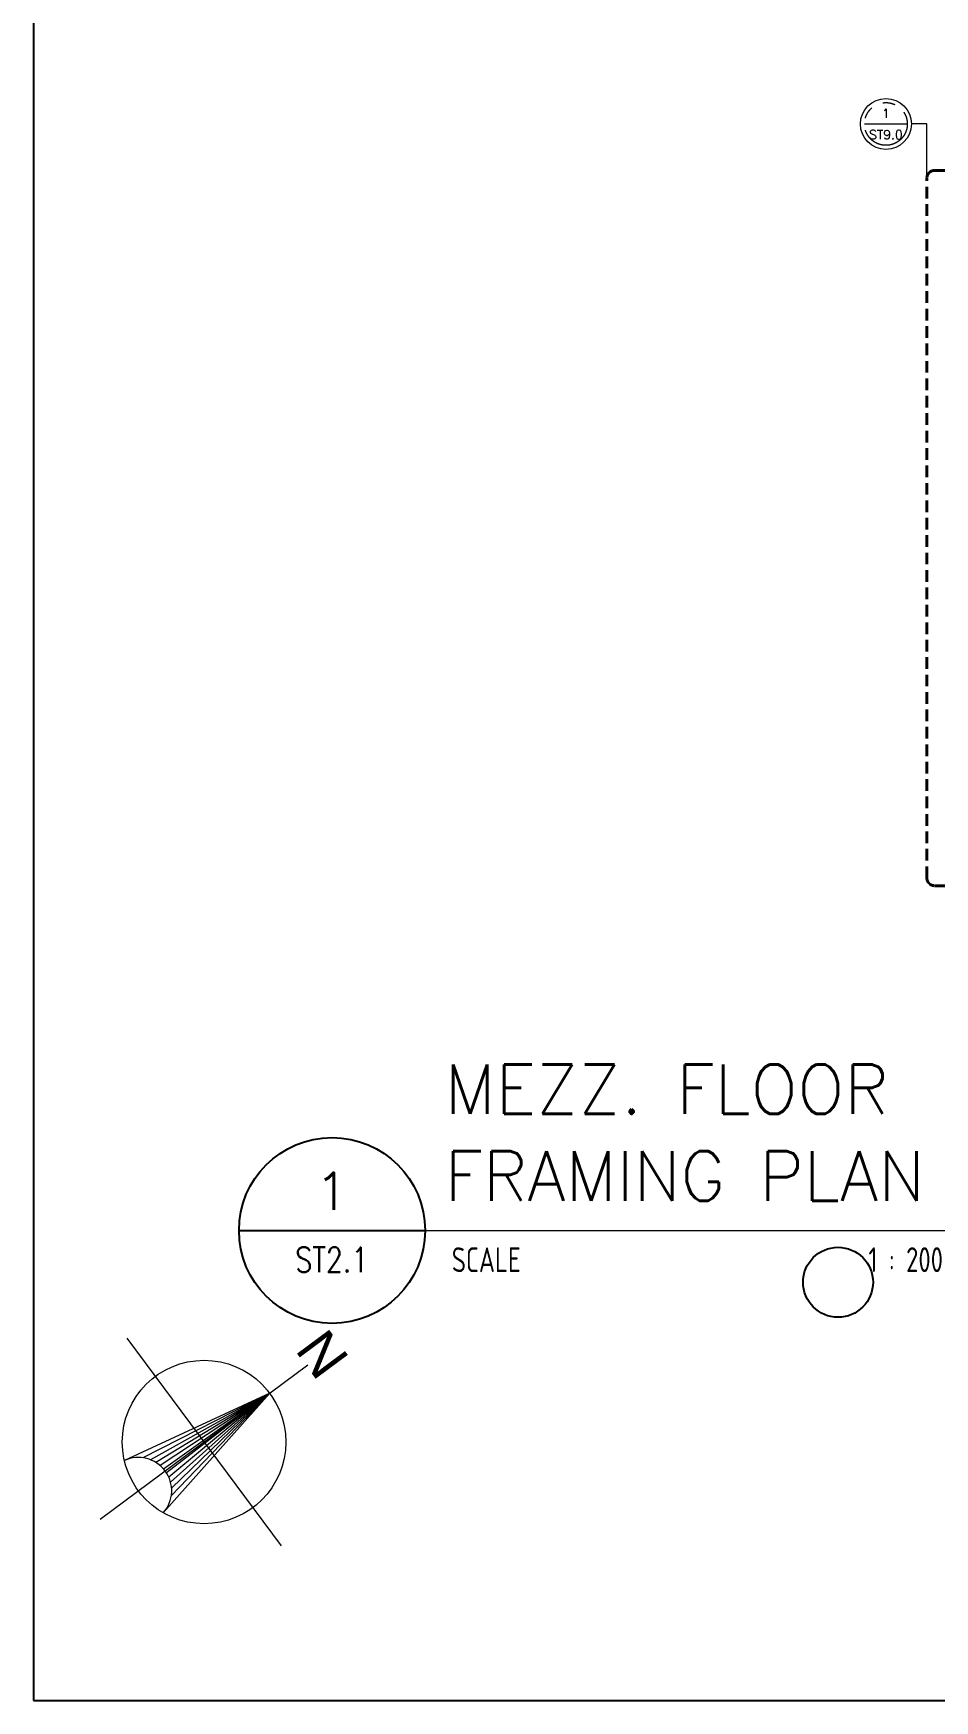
# Model space of a CAD drawing. Header units: millimetres. Extents: x 510057 to 786700, y -16030 to 119854.
# Drawn here: x 510057 to 539131, y -16030 to 37792 of the extents above; entities that cross this region are included whole.
import ezdxf
from ezdxf.enums import TextEntityAlignment as Align

# ---------------------------------------------------------------- set-up
doc = ezdxf.new("R2010")
doc.units = ezdxf.units.MM
doc.header["$MEASUREMENT"] = 0
doc.linetypes.add('HIDDEN', pattern=[0.375, 0.25, -0.125])
doc.linetypes.add('PHANTOM2', pattern=[1.25, 0.625, -0.125, 0.125, -0.125, 0.125, -0.125])
doc.layers.get('0').update_dxf_attribs({"lineweight": 0})
for name, color, linetype, lineweight in [('A_LINE', 1, 'Continuous', 5), ('ORIENTATIONS', 252, 'Continuous', 5), ('S-ANNO-NPLT', 7, 'Continuous', 15), ('S-Anno-Symb', 143, 'PHANTOM2', 15), ('S-BRACE', 2, 'Continuous', 9), ('S-BRACING', 1, 'Continuous', 13), ('SPOT DETAIL', 1, 'HIDDEN', 40)]:
    doc.layers.add(name, color=color, linetype=linetype, lineweight=lineweight)
doc.layers.add('GUIDE', color=191, linetype='Continuous', plot=False)
doc.layers.add('TARGET-MAIN', color=1, linetype='Continuous')
doc.styles.add('ARCHITEXT', font='architxt.shx', dxfattribs={"width": 0.85})
doc.styles.add('ARIAL', font='arial.ttf')
doc.styles.add('ROMANSX', font='ROMANS.shx', dxfattribs={"height": 0.09375})
doc.styles.add('SIMPLEX', font='SIMPLEX.shx', dxfattribs={"width": 0.8, "height": 400})

# ---------------------------------------------------------------- blocks, each defined once
blk = doc.blocks.new('MEZZ. COLUMN LAYOUT')
at = {"layer": 'GUIDE'}
blk.add_circle((0, 0), 1129, dxfattribs=at)
blk = doc.blocks.new('MF FRAMING LAYOUT')
at = {"layer": 'GUIDE'}
blk.add_circle((0, 0), 1129, dxfattribs=at)
blk = doc.blocks.new('ORIENTATION')
at = {"layer": 'ORIENTATIONS', "color": 7, "linetype": 'Continuous'}
for p, q in [((-2490, 3352), (2490, -3352)), ((-3352, -2490), (3352, 2490))]:
    blk.add_line(p, q, dxfattribs=at)
at = {"layer": 'ORIENTATIONS', "color": 2, "linetype": 'Continuous'}
for q in [(-2569, -599), (-1315, -2286)]:
    blk.add_line((2117, 1573), q, dxfattribs=at)
at = {"layer": 'ORIENTATIONS', "color": 8, "linetype": 'Continuous'}
for q in [(-1970, -509), (-1730, -571), (-1556, -658), (-1418, -758), (-1305, -871), (-1211, -997), (-1136, -1138), (-1079, -1300), (-1057, -1738), (-1047, -1491)]:
    blk.add_line((2117, 1573), q, dxfattribs=at)
at = {"layer": 'ORIENTATIONS', "color": 7, "linetype": 'Continuous'}
blk.add_circle((0, 0), 2638, dxfattribs=at)
at = {"layer": 'ORIENTATIONS', "color": 2, "linetype": 'Continuous'}
blk.add_arc((-2117, -1573), 1074, 318.3449, 114.8598, dxfattribs=at)
at = {"layer": 'ORIENTATIONS', "color": 3, "style": 'ARIAL'}
blk.add_text('N', height=1293, rotation=306.6024, dxfattribs=at).set_placement((3818, 2833), align=Align.MIDDLE)
blk = doc.blocks.new('Bubble')
at = {"layer": 'S-ANNO-NPLT'}
blk.add_circle((0, 0), 0.261, dxfattribs=at)
at = {"layer": 'S-Anno-Symb', "color": 0}
blk.add_line((-0.219, 0), (0.219, 0), dxfattribs=at)
blk.add_circle((0, 0), 0.219, dxfattribs=at)
at = {"layer": 'S-Anno-Symb', "style": 'ROMANSX'}
for tag, p in [('1', (0, 0.109)), ('S1', (0, -0.109))]:
    blk.add_attdef(tag, text='', height=0.0937, dxfattribs=at).set_placement(p, align=Align.MIDDLE_CENTER)
at = {"layer": 'S-Anno-Symb', "style": 'ROMANSX', "width": 1.018385, "flags": 8}
blk.add_attdef('LONG', text='', height=0.0937, dxfattribs=at).set_placement((-0.18, -0.125), (0.18, -0.125), align=Align.FIT)
blk = doc.blocks.new('TARGET-DWGLABEL')
at = {"layer": 'TARGET-MAIN'}
blk.add_line((-7.5, 0), (7.5, 0), dxfattribs=at)
blk.add_circle((0, 0), 7.5, dxfattribs=at)
at = {"layer": 'TARGET-MAIN', "color": 2, "style": 'ARCHITEXT', "width": 0.85}
blk.add_text('SCALE', height=2, dxfattribs=at).set_placement((9.66, -2.36), align=Align.MIDDLE_LEFT)
at = {"layer": 'TARGET-MAIN', "color": 6, "style": 'ARCHITEXT', "width": 0.85}
blk.add_attdef('DRAWING_TITLE', text='', height=5, dxfattribs=at).set_placement((9.08, 4.41), align=Align.MIDDLE_LEFT)
at = {"layer": 'TARGET-MAIN', "color": 4, "style": 'ARCHITEXT', "width": 0.85}
blk.add_attdef('DWG_NO.', text='', height=3, dxfattribs=at).set_placement((0, 3.17), align=Align.MIDDLE_CENTER)
at = {"layer": 'TARGET-MAIN', "color": 3, "style": 'ARCHITEXT', "width": 0.85}
blk.add_attdef('SHT_NO.', text='', height=2, dxfattribs=at).set_placement((-0.02, -2.36), align=Align.MIDDLE_CENTER)
at = {"layer": 'TARGET-MAIN', "color": 2, "style": 'ARCHITEXT', "width": 0.85}
blk.add_attdef('SCALE', text='', height=2, dxfattribs=at).set_placement((69.6, -2.36), align=Align.MIDDLE_RIGHT)

msp = doc.modelspace()

# ---------------------------------------------------------------- linework, layer by layer
at = {"layer": 'A_LINE', "color": 1}
msp.add_line((516690.7, -853), (542362, -853), dxfattribs=at)
at = {"layer": 'Defpoints', "ltscale": 0.05, "elevation": 0}
msp.add_lwpolyline([(510056.7, -16030), (704864.1, -16030), (704864.1, 119854.2), (510056.7, 119854.2)], close=True, dxfattribs=at)
at = {"layer": 'S-ANNO-NPLT'}
msp.add_circle((537559.7, 34867, 0), 821.4, dxfattribs=at)
at = {"layer": 'S-BRACING', "ltscale": 1000, "elevation": 0}
msp.add_lwpolyline([(538881.1, 33117), (538881.1, 34867), (538381.1, 34867)], dxfattribs=at)
at = {"layer": 'SPOT DETAIL', "ltscale": 1500, "elevation": 0}
msp.add_lwpolyline([(539131.1, 33367), (546821.2, 33367, -0.4142136), (547071.2, 33117), (547071.2, 10526.8, -0.4142136), (546821.2, 10276.8), (539131.1, 10276.8, -0.4142136), (538881.1, 10526.8), (538881.1, 33117, -0.4142136)], format="xyb", close=True, dxfattribs=at)

# ---------------------------------------------------------------- block references
msp.add_blockref('MEZZ. COLUMN LAYOUT', (536014.6, -2524, 0))
at = {"layer": 'ORIENTATIONS'}
msp.add_blockref('ORIENTATION', (515562.6, -7681.3, 0), dxfattribs=at)
at = {"layer": 'S-Anno-Symb', "xscale": 3149.760000000242, "yscale": 3149.760000000242, "zscale": 3149.760000000242}
msp.add_blockref('Bubble', (537559.7, 34867, 0), dxfattribs=at).add_auto_attribs({'1': '1', 'S1': 'ST9.0'})
at = {"layer": 'S-BRACE'}
msp.add_blockref('MF FRAMING LAYOUT', (536014.6, -2524, 0), dxfattribs=at)
at = {"layer": 'TARGET-MAIN', "color": 1}
ref = msp.add_blockref('TARGET-DWGLABEL', (519690.7, -853), dxfattribs=dict(at, xscale=400, yscale=400, zscale=400))
ref.add_attrib('DWG_NO.', '1', dxfattribs={"color": 4, "height": 1200, "style": 'SIMPLEX', "width": 1.1}).set_placement((519690.7, 416.4), align=Align.MIDDLE_CENTER)
ref.add_attrib('SHT_NO.', 'ST2.1', dxfattribs={"color": 3, "height": 800, "style": 'SIMPLEX', "width": 0.8}).set_placement((519684.6, -1795.1), align=Align.MIDDLE_CENTER)
ref.add_attrib('DRAWING_TITLE', 'MEZZ. FLOOR', dxfattribs={"color": 5, "height": 1600, "style": 'SIMPLEX'}).set_placement((523322.4, 3709.7), align=Align.MIDDLE_LEFT)
ref.add_attrib('DRAWING_TITLE', 'FRAMING PLAN', dxfattribs={"color": 5, "height": 1600, "style": 'SIMPLEX'}).set_placement((523322.4, 909.7), align=Align.MIDDLE_LEFT)
ref.add_attrib('SCALE', '1 : 200MTS', dxfattribs={"color": 2, "height": 800, "style": 'ARCHITEXT', "width": 0.85}).set_placement((540879.7, -1795.1), align=Align.MIDDLE_RIGHT)

doc.saveas('drawing.dxf')
